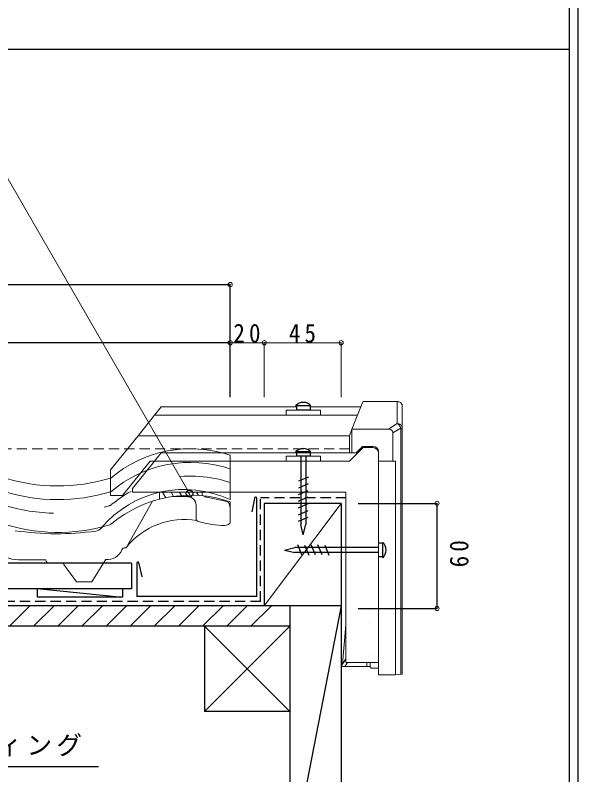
# Model space of a CAD drawing. Units: millimetres, scale not verified. Extents: x -2040 to -50, y -944 to 1841.
# Drawn here: x -380.1 to -50.5, y 720.4 to 1165.5 of the extents above; entities that cross this region are included whole.
import ezdxf

# ---------------------------------------------------------------- set-up
doc = ezdxf.new("R2010")
doc.units = ezdxf.units.MM
doc.header["$LTSCALE"] = 5
doc.header["$PDMODE"] = 32
doc.header["$PDSIZE"] = 2.5
doc.linetypes.add('DASHED1', pattern=[1.8, 1.2, -0.6])
doc.linetypes.add('DASHED_SPACED', pattern=[12, 6, -6])
for name, color, linetype in [('4-0', 7, 'Continuous'), ('4-1', 4, 'Continuous'), ('4-4', 6, 'DASHED1'), ('4-5', 2, 'Continuous'), ('4-6', 3, 'Continuous')]:
    doc.layers.add(name, color=color, linetype=linetype)
doc.layers.add('4-7', color=6, linetype='Continuous', lineweight=18)
doc.styles.add('ＭＳ ゴシック', font='')
doc.styles.get('ＭＳ ゴシック').set_extended_font_data('MS Gothic')

msp = doc.modelspace()

# ---------------------------------------------------------------- linework, layer by layer
at = {"layer": '4-0'}
for p, q in [((-50.483, 1840.537), (-50.483, 490.538)), ((-560.084, 1007.712), (-254.134, 1007.712)), ((-254.134, 973.556), (-254.134, 1007.712)), ((-254.134, 973.556), (-557.634, 973.556)), ((-254.134, 941.632), (-254.134, 973.556)), ((-206.793, 936.609), (-215.792, 936.609)), ((-215.292, 936.609), (-215.292, 934.11)), ((-207.293, 936.609), (-207.293, 934.109)), ((-207.293, 934.11), (-215.292, 934.11)), ((-206.793, 909.609), (-215.792, 909.609)), ((-215.292, 909.609), (-215.292, 907.11)), ((-207.293, 909.609), (-207.293, 907.109)), ((-207.293, 907.11), (-215.292, 907.11)), ((-212.792, 907.11), (-212.792, 867.036)), ((-209.792, 907.11), (-209.792, 867.036)), ((-213.833, 892.614), (-208.051, 895.092)), ((-213.998, 888.604), (-208.216, 891.082)), ((-214.164, 884.594), (-208.381, 887.072)), ((-208.547, 883.062), (-214.363, 880.57)), ((-208.548, 879.123), (-214.364, 876.631)), ((-179.075, 879.466), (-132.987, 879.466)), ((-132.987, 879.466), (-132.987, 817.841)), ((-214.164, 872.778), (-208.381, 875.256)), ((-208.547, 871.246), (-214.363, 868.753)), ((-211.292, 861.035), (-212.792, 867.036)), ((-211.292, 861.035), (-209.792, 867.036)), ((-212.082, 849.364), (-214.574, 855.18)), ((-210.55, 854.981), (-208.072, 849.199)), ((-204.205, 849.365), (-206.697, 855.181)), ((-200.265, 849.364), (-202.758, 855.18)), ((-198.734, 854.981), (-196.255, 849.199)), ((-164.793, 856.11), (-167.292, 856.11)), ((-164.793, 847.609), (-164.793, 856.61)), ((-222.292, 852.11), (-216.292, 853.61)), ((-222.292, 852.11), (-216.292, 850.609)), ((-167.292, 853.61), (-216.292, 853.61)), ((-167.292, 850.609), (-216.292, 850.609)), ((-164.793, 848.11), (-167.292, 848.11)), ((-383.438, 807.479), (-371.439, 819.479)), ((-369.296, 807.48), (-357.296, 819.48)), ((-355.154, 807.48), (-343.154, 819.48)), ((-341.011, 807.48), (-329.011, 819.48)), ((-326.869, 807.48), (-314.869, 819.48)), ((-312.727, 807.481), (-300.727, 819.481)), ((-298.584, 807.481), (-286.585, 819.481)), ((-284.442, 807.481), (-272.442, 819.481)), ((-270.3, 807.481), (-258.299, 819.481)), ((-256.156, 807.482), (-244.157, 819.482)), ((-242.014, 807.482), (-230.014, 819.482)), ((-179.075, 817.841), (-132.987, 817.841)), ((-449.185, 725.247), (-331.197, 725.247))]:
    msp.add_line(p, q, dxfattribs=at)
at = {"layer": '4-0', "color": 2}
msp.add_line((-55.483, 1835.537), (-55.483, 495.538), dxfattribs=at)
at = {"layer": '4-0', "color": 4}
msp.add_line((-55.483, 1145.499), (-2035.483, 1145.499), dxfattribs=at)
at = {"layer": '4-0'}
msp.add_circle((-277.926, 885.221), 2, dxfattribs=at)
for centre, start, end in [((-211.292, 932.546), 42.07719, 137.92281), ((-211.292, 905.546), 42.07719, 137.92281), ((-168.856, 852.11), 312.07719, 47.92281)]:
    msp.add_arc(centre, 6.063, start, end, dxfattribs=at)
at = {"layer": '4-1'}
for p, q in [((-189.134, 879.466), (-189.134, 664.466)), ((-311.903, 844.466), (-934.489, 844.466)), ((-311.903, 844.476), (-311.903, 829.466)), ((-311.903, 829.466), (-934.489, 829.466)), ((-367.134, 829.476), (-367.134, 824.476)), ((-367.134, 829.476), (-317.134, 824.476)), ((-317.134, 829.476), (-317.134, 824.476)), ((-317.134, 824.476), (-367.134, 824.476)), ((-189.134, 819.466), (-713.059, 819.466)), ((-219.134, 819.466), (-219.134, 664.466)), ((-189.134, 819.466), (-219.134, 664.466)), ((-269.134, 807.466), (-269.134, 757.466)), ((-219.134, 807.466), (-269.134, 757.466))]:
    msp.add_line(p, q, dxfattribs=at)
for points in [[(-189.134, 879.466), (-234.134, 879.466), (-234.134, 819.466)], [(-219.134, 807.465), (-713.059, 807.465), (-934.489, 807.465)], [(-269.134, 807.466), (-219.134, 757.466), (-269.134, 757.466)]]:
    msp.add_lwpolyline(points, dxfattribs=at)
at = {"layer": '4-4'}
for p, q in [((-186.246, 882.788), (-236.308, 882.788)), ((-236.308, 821.966), (-236.308, 882.788)), ((-236.308, 821.966), (-713.059, 821.966))]:
    msp.add_line(p, q, dxfattribs=at)
at = {"layer": '4-6'}
for p, q in [((-239.899, 882.341), (-241.544, 874.526)), ((-238.551, 824.966), (-238.551, 882.547)), ((-308.903, 844.476), (-308.903, 824.966)), ((-307.555, 844.27), (-305.91, 836.455)), ((-238.551, 824.966), (-308.903, 824.966))]:
    msp.add_line(p, q, dxfattribs=at)
for centre, start, end in [((-239.227, 882.46), 7.30048, 190.05739), ((-308.226, 844.389), 349.94261, 172.69952)]:
    msp.add_arc(centre, 0.681, start, end, dxfattribs=at)
at = {"layer": '4-7', "color": 7}
for p, q in [((-278.926, 886.953), (-402.15, 1100.384)), ((-254.134, 973.556), (-234.134, 973.556)), ((-189.134, 941.632), (-189.134, 973.556)), ((-295.534, 881.937), (-295.534, 886.11)), ((-293.804, 886.11), (-291.885, 882.787)), ((-288.804, 886.11), (-287.338, 883.571)), ((-283.804, 886.11), (-282.628, 884.073)), ((-278.804, 886.11), (-277.843, 884.447)), ((-273.804, 886.11), (-272.653, 884.117)), ((-270.534, 883.948), (-270.534, 886.11)), ((-277.843, 884.447), (-277.74, 884.267)), ((-234.134, 819.466), (-189.134, 879.466))]:
    msp.add_line(p, q, dxfattribs=at)
at = {"layer": '4-7', "color": 4}
for p, q in [((-298.492, 931.11), (-294.492, 936.11)), ((-294.492, 936.11), (-215.292, 936.11)), ((-207.293, 936.11), (-177.486, 936.11))]:
    msp.add_line(p, q, dxfattribs=at)
at = {"layer": '4-7', "color": 3}
for p, q in [((-176.348, 938.919), (-182.791, 923.01)), ((-155.771, 939.071), (-156.292, 939.11)), ((-155.266, 938.955), (-155.771, 939.071)), ((-154.792, 938.766), (-155.266, 938.955)), ((-154.364, 938.51), (-154.792, 938.766)), ((-153.994, 938.193), (-154.364, 938.51)), ((-153.694, 937.827), (-153.994, 938.193)), ((-153.473, 937.422), (-153.694, 937.827)), ((-153.338, 936.99), (-153.473, 937.422)), ((-153.292, 936.545), (-153.338, 936.99)), ((-298.492, 931.11), (-308.092, 919.11)), ((-179.511, 931.11), (-298.492, 931.11)), ((-221.292, 934.11), (-221.292, 931.11)), ((-221.292, 934.11), (-201.292, 934.11)), ((-201.292, 931.11), (-201.292, 934.11)), ((-161.478, 923.02), (-156.292, 926.169)), ((-155.771, 926.13), (-156.292, 926.169)), ((-155.957, 925.992), (-156.292, 926.169)), ((-155.57, 925.716), (-155.957, 925.992)), ((-155.266, 926.014), (-155.771, 926.13)), ((-154.792, 925.825), (-155.266, 926.014)), ((-182.791, 923.01), (-184.292, 919.11)), ((-182.791, 923.01), (-161.48, 923.02)), ((-182.791, 923.01), (-182.791, 909.11)), ((-160.914, 922.982), (-161.478, 923.02)), ((-160.308, 922.839), (-160.914, 922.982)), ((-159.785, 922.596), (-160.308, 922.839)), ((-159.361, 922.258), (-159.785, 922.596)), ((-159.048, 921.837), (-159.361, 922.258)), ((-158.857, 921.346), (-159.048, 921.837)), ((-154.171, 923.604), (-158.792, 920.799)), ((-155.205, 925.376), (-155.57, 925.716)), ((-154.874, 924.983), (-155.205, 925.376)), ((-154.585, 924.547), (-154.874, 924.983)), ((-154.364, 925.569), (-154.792, 925.825)), ((-154.349, 924.083), (-154.585, 924.547)), ((-153.994, 925.253), (-154.364, 925.569)), ((-154.171, 923.604), (-154.349, 924.083)), ((-154.171, 779.365), (-154.171, 923.604)), ((-153.694, 924.887), (-153.994, 925.253)), ((-153.473, 924.481), (-153.694, 924.887)), ((-153.338, 924.05), (-153.473, 924.481)), ((-153.292, 923.604), (-153.338, 924.05)), ((-153.292, 923.604), (-153.292, 779.595)), ((-184.292, 919.11), (-308.092, 919.11)), ((-184.292, 919.11), (-184.292, 919.27)), ((-184.292, 909.11), (-184.292, 919.11)), ((-158.792, 920.799), (-158.857, 921.346)), ((-158.792, 920.799), (-158.792, 904.11)), ((-180.292, 909.11), (-176.56, 912.842)), ((-176.56, 912.842), (-170.292, 912.842)), ((-172.292, 912.11), (-172.292, 912.841)), ((-171.54, 912.842), (-171.54, 912.11)), ((-301.092, 904.11), (-317.169, 884.014)), ((-298.492, 904.11), (-301.092, 904.11)), ((-298.492, 904.11), (-301.092, 904.11)), ((-254.134, 907.646), (-254.134, 881.646)), ((-157.292, 904.11), (-160.292, 904.11)), ((-157.292, 779.028), (-157.292, 904.11)), ((-324.169, 884.014), (-317.169, 884.014)), ((-172.316, 816.58), (-172.313, 816.581)), ((-186.292, 808.241), (-188.41, 785.195)), ((-172.4, 809.206), (-172.316, 809.223)), ((-189.145, 784.113), (-186.292, 788.308)), ((-172.13, 791.056), (-172.191, 791.093)), ((-189.145, 784.112), (-189.134, 784.075)), ((-189.134, 784.075), (-189.05, 784.038)), ((-189.05, 784.038), (-188.895, 784.004)), ((-188.895, 784.004), (-188.674, 783.973)), ((-188.674, 783.974), (-188.394, 783.947)), ((-188.394, 783.947), (-188.063, 783.925)), ((-188.063, 783.925), (-187.692, 783.909)), ((-187.692, 783.909), (-187.292, 783.9)), ((-187.292, 783.9), (-186.874, 783.896)), ((-185.369, 786.11), (-186.874, 783.896)), ((-174.123, 783.896), (-186.874, 783.896)), ((-174.123, 783.896), (-174.123, 786.11)), ((-172.71, 783.833), (-172.978, 783.857)), ((-172.486, 783.804), (-172.71, 783.833)), ((-172.13, 786.11), (-172.13, 783.699)), ((-171.54, 782.98), (-172.13, 783.699)), ((-167.292, 779.028), (-167.292, 786.11)), ((-153.304, 786.923), (-153.292, 786.951)), ((-167.292, 782.98), (-171.54, 782.98)), ((-157.292, 779.028), (-167.292, 779.028)), ((-154.171, 779.365), (-157.292, 779.028)), ((-154.171, 779.365), (-153.835, 779.409)), ((-153.835, 779.409), (-153.574, 779.458)), ((-153.574, 779.458), (-153.395, 779.511)), ((-153.395, 779.511), (-153.304, 779.566))]:
    msp.add_line(p, q, dxfattribs=at)
at = {"layer": '4-7', "color": 7, "linetype": 'DASHED1'}
msp.add_line((-184.167, 911.463), (-934.489, 911.463), dxfattribs=at)
at = {"layer": '4-7'}
for p, q in [((-298.492, 904.11), (-294.492, 909.11)), ((-179.292, 909.11), (-294.492, 909.11)), ((-176.292, 912.11), (-170.292, 912.11)), ((-167.292, 786.11), (-167.292, 909.11)), ((-311.292, 888.11), (-298.492, 904.11)), ((-298.492, 904.11), (-184.292, 904.11)), ((-311.292, 886.11), (-311.292, 888.11)), ((-311.292, 886.11), (-186.292, 886.11)), ((-186.292, 786.11), (-186.292, 886.11)), ((-279.124, 883.45), (-288.167, 883.45)), ((-256.132, 880.506), (-267.828, 883.053)), ((-315.134, 853.45), (-299.678, 880.726)), ((-274.107, 870.668), (-274.124, 878.461)), ((-254.134, 868.376), (-254.134, 880.448)), ((-254.522, 867.585), (-254.5, 867.603)), ((-315.134, 853.45), (-315.726, 853.45)), ((-362.097, 846.433), (-378.113, 846.433)), ((-362.097, 846.433), (-362.097, 846.45)), ((-327.134, 846.45), (-335.134, 833.45)), ((-360.093, 844.433), (-353.119, 844.448)), ((-344.097, 833.45), (-351.497, 843.625)), ((-335.134, 833.45), (-344.097, 833.45)), ((-186.292, 786.11), (-167.292, 786.11))]:
    msp.add_line(p, q, dxfattribs=at)
at = {"layer": '4-7', "color": 7}
msp.add_lwpolyline([(-234.134, 941.632), (-234.134, 973.556), (-189.134, 973.556)], dxfattribs=at)
at = {"layer": '4-7', "color": 3}
for points in [[(-156.292, 926.169), (-156.292, 939.11), (-176.292, 939.11)], [(-153.292, 936.545), (-153.292, 923.604), (-154.171, 923.604)], [(-308.092, 919.11), (-324.169, 899.014), (-324.169, 884.014)], [(-167.292, 909.842), (-167.292, 904.11), (-160.292, 904.11)], [(-172.978, 783.857), (-173.28, 783.876), (-173.608, 783.889), (-173.951, 783.896), (-174.123, 783.896)], [(-172.191, 783.736), (-172.311, 783.772), (-172.486, 783.804)]]:
    msp.add_lwpolyline(points, dxfattribs=at)
at = {"layer": '4-7'}
msp.add_lwpolyline([(-184.292, 904.11), (-182.574, 905.827), (-176.292, 912.11)], dxfattribs=at)
at = {"layer": '4-7', "linetype": 'DASHED_SPACED'}
msp.add_lwpolyline([(-221.292, 904.11), (-221.292, 907.11), (-201.292, 907.11), (-201.292, 904.11)], dxfattribs=at)
at = {"layer": '4-7', "color": 3}
for centre, radius, start, end in [((-170.292, 909.842), 3, 0, 90), ((-277.325, 839.16), 72.307, 71.29337, 130.34412), ((-277.325, 831.16), 72.307, 71.29337, 130.34412), ((-355.032, 995.205), 105.559, 252.29462, 287.01973), ((-355.032, 987.205), 105.559, 252.29462, 287.01973), ((-281.05, 823.899), 63.712, 65.01073, 139.8087), ((-333.613, 868.151), 5, 277.81996, 321.14906), ((-355.634, 1028.497), 166.851, 261.57487, 277.81996)]:
    msp.add_arc(centre, radius, start, end, dxfattribs=at)
at = {"layer": '4-7'}
for centre, radius, start, end in [((-170.292, 909.11), 3, 0, 90), ((-277.325, 811.961), 72.307, 71.29337, 129.55734), ((-286.134, 885.45), 2, 270, 307.74619), ((-279.124, 878.45), 5, 0.12119, 90), ((-266.764, 887.939), 5, 234.65593, 257.71324), ((-256.558, 878.552), 2, 14.50751, 77.71324), ((-279.27, 872.675), 25.46, 9.15944, 14.50752), ((-280.967, 826.623), 43.441, 80.35889, 141.86256), ((-272.107, 870.672), 2, 180.12119, 255.14676), ((-255.02, 935.104), 68.66, 255.14676, 268.20851), ((-255.134, 868.376), 1, 309.3609, 0), ((-355.032, 968.007), 105.559, 251.50349, 286.44879), ((-326.558, 871.564), 5, 286.44879, 309.55734), ((-257.693, 871.451), 5, 276.05055, 309.3609), ((-378.113, 866.433), 20, 225.65158, 270), ((-326.279, 855.942), 9.469, 264.81396, 337.0004), ((-315.726, 851.45), 2, 90, 156.68814), ((-360.097, 846.433), 2, 180, 270.12386), ((-353.114, 842.448), 2, 36.02736, 90.12386)]:
    msp.add_arc(centre, radius, start, end, dxfattribs=at)
at = {"layer": '4-7', "color": 4, "linetype": 'DASHED_SPACED'}
for centre, radius, start, end in [((-277.325, 823.16), 72.307, 71.29337, 129.55734), ((-355.032, 979.205), 105.559, 252.29462, 286.44879), ((-326.558, 882.762), 5, 286.44879, 309.55734)]:
    msp.add_arc(centre, radius, start, end, dxfattribs=at)
at = {"layer": '4-7', "color": 7}
for p in [(-254.134, 1007.712), (-254.134, 973.556), (-234.134, 973.556), (-189.134, 973.556), (-132.987, 879.466), (-132.987, 817.841)]:
    msp.add_point(p, dxfattribs=at)

# ---------------------------------------------------------------- texts
at = {"layer": '4-5', "insert": (-114.407, 841.976), "char_height": 11, "attachment_point": 7, "rotation": 90, "style": 'ＭＳ ゴシック'}
msp.add_mtext('\\T1.36;\\W0.9;60', dxfattribs=at)
at = {"layer": '4-5', "insert": (-443.726, 731.129), "char_height": 11, "attachment_point": 7, "style": 'ＭＳ ゴシック'}
msp.add_mtext('\\T1.17;ルーフィング', dxfattribs=at)
at = {"layer": '4-7', "color": 2, "char_height": 11, "attachment_point": 7, "style": 'ＭＳ ゴシック'}
for s, insert in [('\\T1.36;\\W0.9;20', (-252.259, 973.556)), ('\\T1.36;\\W0.9;45', (-219.759, 973.556))]:
    msp.add_mtext(s, dxfattribs=dict(at, insert=insert))

doc.saveas('drawing.dxf')
